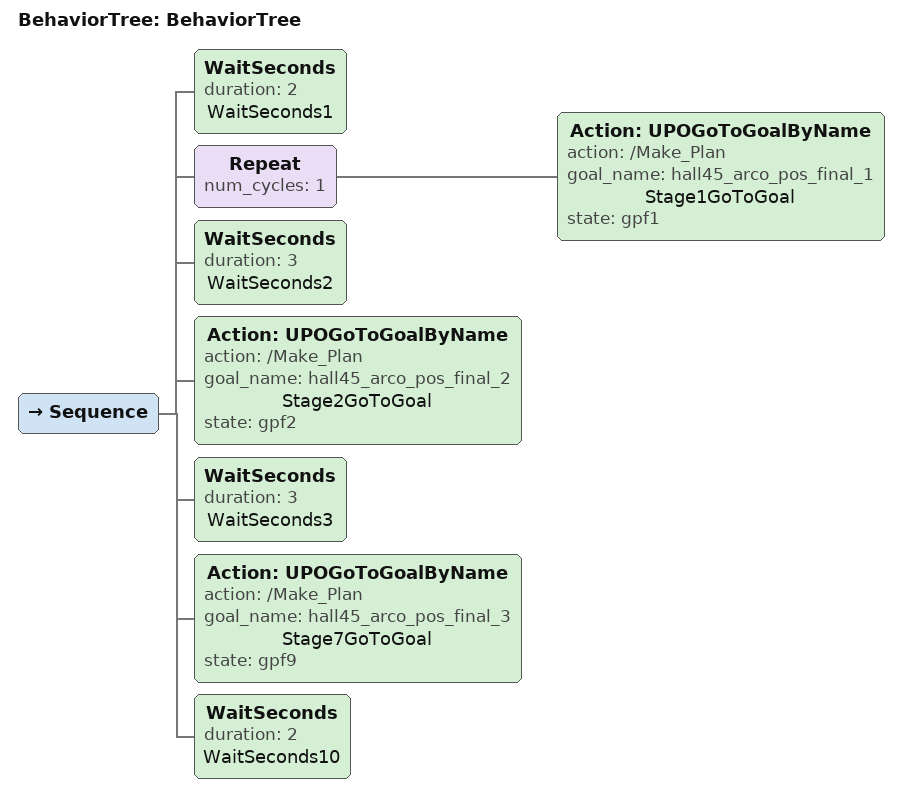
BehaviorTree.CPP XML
<?xml version="1.0"?>
<root main_tree_to_execute="BehaviorTree">
    <BehaviorTree ID="BehaviorTree">
        <Sequence>
            <WaitSeconds duration="2" name="WaitSeconds1"/>
            <Repeat num_cycles="1">
                <Action ID="UPOGoToGoalByName" action="/Make_Plan" goal_name="hall45_arco_pos_final_1" name="Stage1GoToGoal" state="gpf1"/>
            </Repeat>
            <WaitSeconds duration="3" name="WaitSeconds2"/>
            <Action ID="UPOGoToGoalByName" action="/Make_Plan" goal_name="hall45_arco_pos_final_2" name="Stage2GoToGoal" state="gpf2"/>
            <WaitSeconds duration="3" name="WaitSeconds3"/>
            <Action ID="UPOGoToGoalByName" action="/Make_Plan" goal_name="hall45_arco_pos_final_3" name="Stage7GoToGoal" state="gpf9"/>
            <WaitSeconds duration="2" name="WaitSeconds10"/>
        </Sequence>
    </BehaviorTree>
</root>
